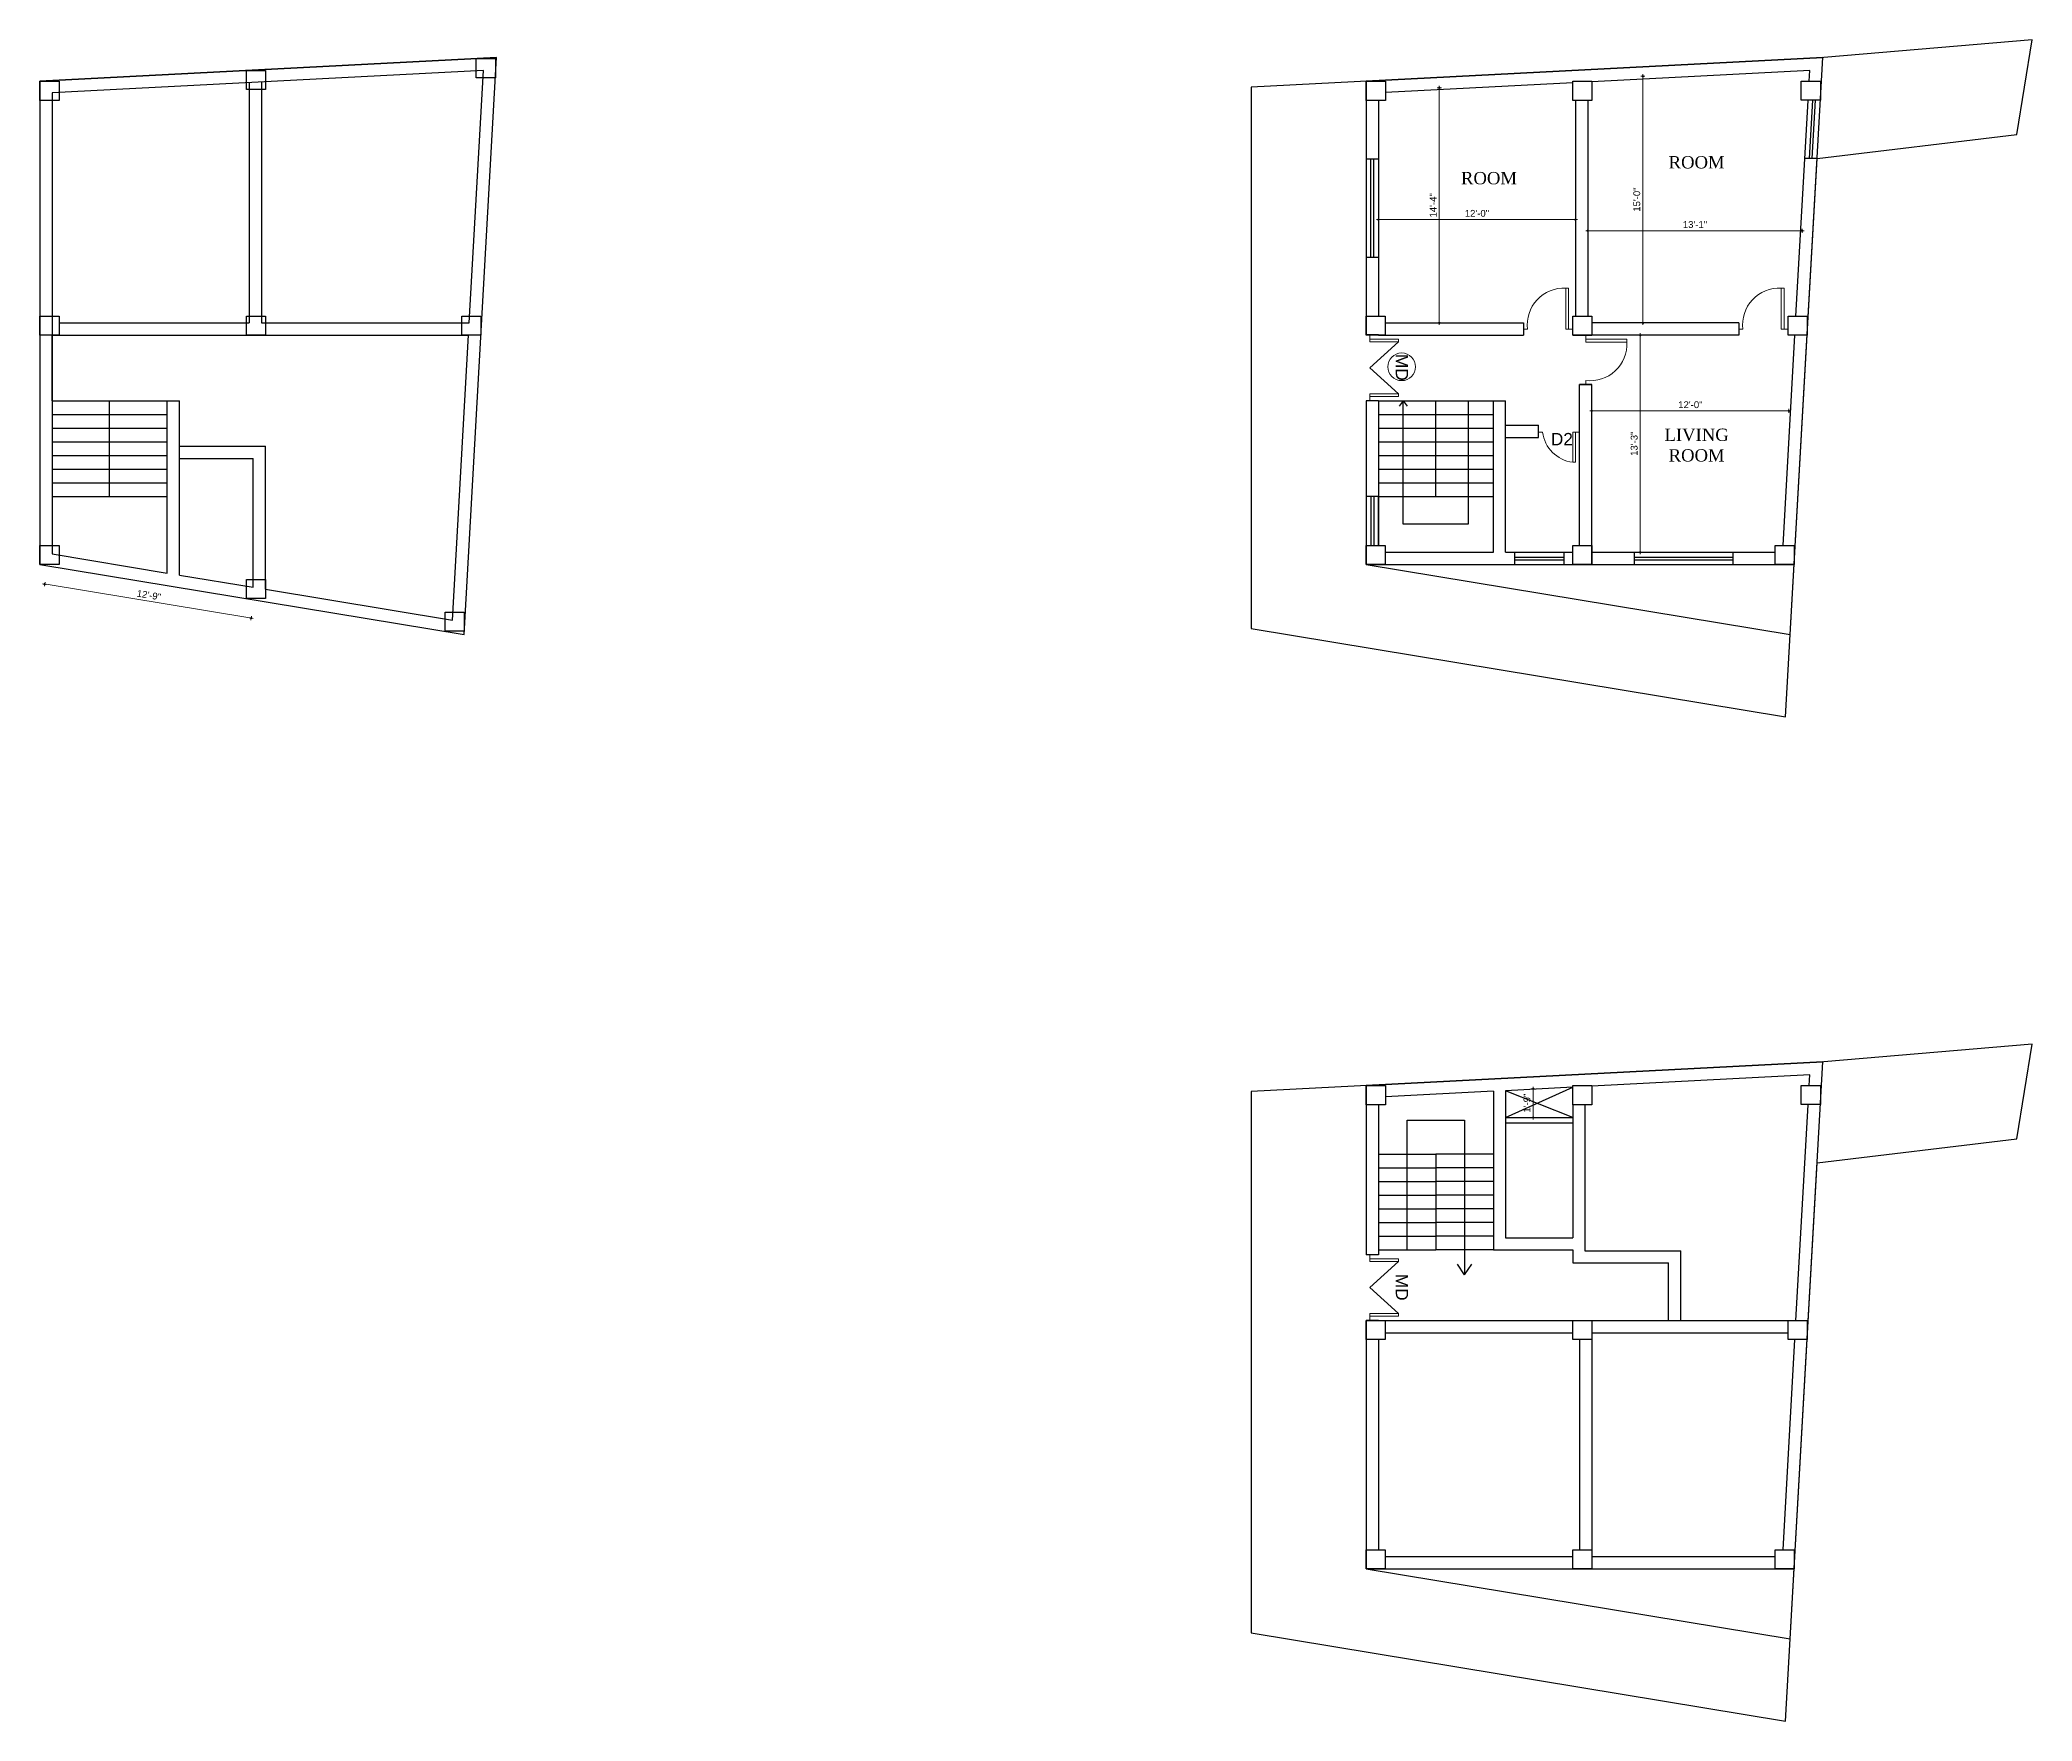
# Model space of a CAD drawing. Header units: inches. Extents: x 21707 to 40312, y -16538 to -7342.
# Drawn here: x 28685 to 30141, y -12748 to -11519 of the extents above; entities that cross this region are included whole.
import ezdxf
from ezdxf.enums import TextEntityAlignment as Align

# ---------------------------------------------------------------- set-up
doc = ezdxf.new("R2010")
doc.units = ezdxf.units.IN
doc.header["$LTSCALE"] = 0.5
doc.header["$MEASUREMENT"] = 0
doc.header["$PDMODE"] = 66
for name, color, linetype, lineweight in [('ELEVATION', 85, 'Continuous', 9), ('hatch', 9, 'Continuous', 0), ('Toilet', 7, 'Continuous', 25)]:
    doc.layers.add(name, color=color, linetype=linetype, lineweight=lineweight)
doc.styles.get("Standard").update_dxf_attribs({"font": 'arial.ttf'})
doc.dimstyles.new('S8', dxfattribs={"dimtxt": 5, "dimasz": 1, "dimexe": 6, "dimexo": 18, "dimgap": 1.9375, "dimtad": 1, "dimdec": 0, "dimzin": 3, "dimdsep": 46, "dimlunit": 4, "dimtxsty": 'Standard', "dimblk": 'dot 2', "dimcen": 12, "dimse1": 1, "dimse2": 1, "dimclrd": 1, "dimclre": 1, "dimclrt": 256, "dimadec": 0, "dimazin": 0, "dimtfac": 0.75, "dimtdec": 0, "dimtix": 1, "dimtmove": 1, "dimatfit": 3, "dimldrblk": 'DOT', "dimfxl": 1, "dimtolj": 1, "dimtzin": 0, "dimlwd": 9, "dimlwe": 9, "dimarcsym": 0})

# ---------------------------------------------------------------- blocks, each defined once
blk = doc.blocks.new('_Dot')
at = {"color": 0, "linetype": 'ByBlock', "lineweight": -2}
blk.add_line((-0.5, 0), (-1, 0), dxfattribs=at)
at = {"color": 0, "linetype": 'ByBlock', "const_width": 0.5}
blk.add_lwpolyline([(-0.25, 0, 1), (0.25, 0, 1)], format="xyb", close=True, dxfattribs=at)
blk = doc.blocks.new('dot1')
at = {"layer": 'hatch'}
h = blk.add_hatch(color=256, dxfattribs=at)
edge = h.paths.add_edge_path()
edge.add_arc((0, 0), 1, 0, 360)
for p, q in [((3, 0), (-3, 0)), ((0, 3), (0, -3))]:
    blk.add_line(p, q, dxfattribs=at)
blk.add_circle((0, 0), 1, dxfattribs=at)
blk = doc.blocks.new('dot 2')
at = {"layer": 'hatch', "xscale": 0.5, "yscale": 0.5, "zscale": 0.5}
blk.add_blockref('dot1', (0, 0), dxfattribs=at)
blk = doc.blocks.new('*D917')
at = {"layer": 'Defpoints', "color": 0, "transparency": 16777216}
for p in [(29899, -11545.4), (29856.6, -11725.8), (29899, -11725.8)]:
    blk.add_point(p, dxfattribs=at)
at = {"layer": 'Toilet', "color": 1, "lineweight": 9, "transparency": 16777216}
blk.add_line((29856.6, -11546.4), (29856.6, -11724.8), dxfattribs=at)
for p, rotation in [((29856.6, -11545.4), 90), ((29856.6, -11725.8), 270)]:
    blk.add_blockref('dot 2', p, dxfattribs=dict(at, rotation=rotation))
at = {"layer": 'Toilet', "transparency": 16777216, "insert": (29852.2, -11635.6), "char_height": 5, "attachment_point": 5, "rotation": 90}
blk.add_mtext('\\A1;15\'-0"', dxfattribs=at)
blk = doc.blocks.new('*D918')
at = {"layer": 'Defpoints', "color": 0, "transparency": 16777216}
for p in [(29816.3, -11642), (29973, -11642), (29973, -11658.4)]:
    blk.add_point(p, dxfattribs=at)
at = {"layer": 'Toilet', "color": 1, "lineweight": 9, "transparency": 16777216}
blk.add_line((29817.3, -11658.4), (29972, -11658.4), dxfattribs=at)
at = {"layer": 'Toilet', "color": 1, "lineweight": 9, "transparency": 16777216, "rotation": 180}
blk.add_blockref('dot 2', (29816.3, -11658.4), dxfattribs=at)
at = {"layer": 'Toilet', "color": 1, "lineweight": 9, "transparency": 16777216}
blk.add_blockref('dot 2', (29973, -11658.4), dxfattribs=at)
at = {"layer": 'Toilet', "transparency": 16777216, "insert": (29894.7, -11653.9), "char_height": 5, "attachment_point": 5}
blk.add_mtext('\\A1;13\'-1"', dxfattribs=at)
blk = doc.blocks.new('*D919')
at = {"layer": 'Defpoints', "color": 0, "transparency": 16777216}
for p in [(29663.3, -11642), (29663.3, -11650.2), (29807.3, -11642)]:
    blk.add_point(p, dxfattribs=at)
at = {"layer": 'Toilet', "color": 1, "lineweight": 9, "transparency": 16777216}
blk.add_line((29806.3, -11650.2), (29664.3, -11650.2), dxfattribs=at)
at = {"layer": 'Toilet', "color": 1, "lineweight": 9, "transparency": 16777216, "rotation": 180}
blk.add_blockref('dot 2', (29663.3, -11650.2), dxfattribs=at)
at = {"layer": 'Toilet', "color": 1, "lineweight": 9, "transparency": 16777216}
blk.add_blockref('dot 2', (29807.3, -11650.2), dxfattribs=at)
at = {"layer": 'Toilet', "transparency": 16777216, "insert": (29735.3, -11645.7), "char_height": 5, "attachment_point": 5}
blk.add_mtext('\\A1;12\'-0"', dxfattribs=at)
blk = doc.blocks.new('*D920')
at = {"layer": 'Defpoints', "color": 0, "transparency": 16777216}
for p in [(29736.9, -11553.8), (29707.8, -11725.8), (29736.9, -11725.8)]:
    blk.add_point(p, dxfattribs=at)
at = {"layer": 'Toilet', "color": 1, "lineweight": 9, "transparency": 16777216}
blk.add_line((29707.8, -11554.8), (29707.8, -11724.8), dxfattribs=at)
for p, rotation in [((29707.8, -11553.8), 90), ((29707.8, -11725.8), 270)]:
    blk.add_blockref('dot 2', p, dxfattribs=dict(at, rotation=rotation))
at = {"layer": 'Toilet', "transparency": 16777216, "insert": (29703.3, -11639.8), "char_height": 5, "attachment_point": 5, "rotation": 90}
blk.add_mtext('\\A1;14\'-4"', dxfattribs=at)
blk = doc.blocks.new('*D939')
at = {"layer": 'Defpoints', "color": 0, "transparency": 16777216}
for p in [(29780.8, -12286), (29776.4, -12306.8), (29780.8, -12306.8)]:
    blk.add_point(p, dxfattribs=at)
at = {"layer": 'Toilet', "color": 1, "lineweight": 9, "transparency": 16777216}
blk.add_line((29776.4, -12287), (29776.4, -12305.8), dxfattribs=at)
for p, rotation in [((29776.4, -12286), 90), ((29776.4, -12306.8), 270)]:
    blk.add_blockref('dot 2', p, dxfattribs=dict(at, rotation=rotation))
at = {"layer": 'Toilet', "transparency": 16777216, "insert": (29771.9, -12296.4), "char_height": 5, "attachment_point": 5, "rotation": 90}
blk.add_mtext('\\A1;1\'-9"', dxfattribs=at)

msp = doc.modelspace()

# ---------------------------------------------------------------- linework, layer by layer
at = {"layer": 'ELEVATION', "color": 146, "ltscale": 0.25, "true_color": 0x105689}
for p, q in [((29802.3, -11700.3), (29800.3, -11700.3)), ((29800.3, -11700.3), (29800.3, -11730.3)), ((29802.3, -11730.3), (29802.3, -11700.3)), ((29959.8, -11700.3), (29957.8, -11700.3)), ((29957.8, -11700.3), (29957.8, -11730.3)), ((29959.8, -11730.3), (29959.8, -11700.3)), ((29657, -11734.6), (29657, -11737.6)), ((29657, -11737.6), (29678, -11737.6)), ((29657, -11739.6), (29657, -11737.6)), ((29678, -11739.6), (29657, -11739.6)), ((29678, -11739.6), (29657, -11758.6)), ((29678, -11737.6), (29678, -11739.6)), ((29772.3, -11730.3), (29769.3, -11730.3)), ((29800.3, -11730.3), (29802.3, -11730.3)), ((29805.3, -11730.3), (29802.3, -11730.3)), ((29814.8, -11734.8), (29814.8, -11737.8)), ((29814.8, -11737.8), (29844.8, -11737.8)), ((29814.8, -11739.8), (29814.8, -11737.8)), ((29844.8, -11737.8), (29844.8, -11739.8)), ((29929.8, -11730.3), (29926.8, -11730.3)), ((29957.8, -11730.3), (29959.8, -11730.3)), ((29962.8, -11730.3), (29959.8, -11730.3)), ((29844.8, -11739.8), (29814.8, -11739.8)), ((29678, -11777.6), (29657, -11758.6)), ((29814.8, -11767.8), (29814.8, -11770.8)), ((29678, -11777.6), (29657, -11777.6)), ((29657, -11777.6), (29657, -11779.6)), ((29657, -11782.6), (29657, -11779.6)), ((29657, -11779.6), (29678, -11779.6)), ((29678, -11777.6), (29678, -11779.6)), ((29783.3, -11805.7), (29780.3, -11805.7)), ((29805.3, -11827.7), (29805.3, -11805.7)), ((29805.3, -11805.7), (29807.3, -11805.7)), ((29810.3, -11805.7), (29807.3, -11805.7)), ((29807.3, -11805.7), (29807.3, -11827.7)), ((29807.3, -11827.7), (29805.3, -11827.7)), ((29657, -12407.3), (29657, -12410.3)), ((29657, -12410.3), (29678, -12410.3)), ((29657, -12412.3), (29657, -12410.3)), ((29678, -12412.3), (29657, -12412.3)), ((29678, -12412.3), (29657, -12431.3)), ((29678, -12410.3), (29678, -12412.3)), ((29678, -12450.3), (29657, -12431.3)), ((29678, -12450.3), (29657, -12450.3)), ((29657, -12450.3), (29657, -12452.3)), ((29657, -12455.3), (29657, -12452.3)), ((29657, -12452.3), (29678, -12452.3)), ((29678, -12450.3), (29678, -12452.3))]:
    msp.add_line(p, q, dxfattribs=at)
at = {"layer": 'ELEVATION'}
msp.add_circle((29680.3, -11757.9), 10.1, dxfattribs=at)
at = {"layer": 'ELEVATION', "color": 146, "ltscale": 0.25, "true_color": 0x105689}
for centre, radius, start, end in [((29798.9, -11727.1), 26.8, 86.8879, 187.062), ((29956.3, -11727.1), 26.8, 86.8879, 187.062), ((29818.1, -11741.3), 26.8, 262.938, 3.1121), ((29808.5, -11802.5), 25.4, 187.2043, 262.7957)]:
    msp.add_arc(centre, radius, start, end, dxfattribs=at)
at = {"layer": 'Toilet'}
for p, q in [((28684.7, -11549.1), (29018.6, -11531.7)), ((28994.8, -11953.6), (29018.6, -11531.7)), ((29654.3, -11549.1), (29988.2, -11531.7)), ((29964.4, -11953.6), (29988.2, -11531.7)), ((28684.7, -11549.1), (28684.7, -11902.5)), ((29009, -11541.2), (28693.7, -11557.6)), ((28837.7, -11550.1), (28837.7, -11725.8)), ((28846.7, -11550.1), (28846.7, -11725.8)), ((28998.6, -11725.8), (29009, -11541.2)), ((29654.3, -11549.1), (29654.3, -11734.8)), ((29805.3, -11550.2), (29668.4, -11557.3)), ((29978.7, -11541.2), (29819.3, -11549.5)), ((29978.2, -11549.1), (29978.7, -11541.2)), ((28693.7, -11557.6), (28693.7, -11894.8)), ((29663.3, -11563.1), (29663.3, -11720.8)), ((29807.3, -11563.1), (29807.3, -11720.8)), ((29816.3, -11563.1), (29816.3, -11720.8)), ((29968.5, -11720.8), (29977.4, -11563.1)), ((29978.5, -11605.5), (29980.9, -11563)), ((29980.5, -11605.5), (29982.9, -11563)), ((29663.3, -11606), (29654.3, -11606)), ((29657.8, -11678), (29657.8, -11606)), ((29659.8, -11678), (29659.8, -11606)), ((29984.1, -11605.5), (29975, -11605.5)), ((29663.3, -11678), (29654.3, -11678)), ((28693.7, -11782.8), (28693.7, -11734.8)), ((28693.7, -11734.8), (28998.1, -11734.8)), ((28698.7, -11725.8), (28837.7, -11725.8)), ((28846.7, -11725.8), (28998.6, -11725.8)), ((28986.4, -11943.1), (28998.1, -11734.8)), ((29663.3, -11734.6), (29654.3, -11734.6)), ((29663.3, -11734.8), (29769.3, -11734.8)), ((29668.3, -11725.8), (29769.3, -11725.8)), ((29769.3, -11725.8), (29769.3, -11734.8)), ((29769.3, -11725.8), (29769.3, -11734.8)), ((29769.3, -11725.8), (29769.3, -11734.8)), ((29805.3, -11734.8), (29819.3, -11734.8)), ((29926.8, -11734.8), (29814.3, -11734.8)), ((29926.8, -11725.8), (29819.3, -11725.8)), ((29926.8, -11725.8), (29926.8, -11734.8)), ((29926.8, -11725.8), (29926.8, -11734.8)), ((29959.1, -11888.5), (29967.8, -11734.8)), ((28693.7, -11782.8), (28777.7, -11782.8)), ((28735.7, -11852.8), (28735.7, -11782.8)), ((28777.7, -11908.7), (28777.7, -11782.8)), ((28777.7, -11782.8), (28786.7, -11782.8)), ((28786.7, -11910.2), (28786.7, -11782.8)), ((29654.3, -11782.8), (29654.3, -11902.5)), ((29663.3, -11782.8), (29654.3, -11782.8)), ((29663.3, -11782.8), (29654.3, -11782.8)), ((29663.3, -11782.8), (29663.3, -11888.5)), ((29663.3, -11782.8), (29747.3, -11782.8)), ((29681.4, -11782.8), (29678.4, -11786.6)), ((29681.4, -11872.9), (29681.4, -11782.8)), ((29681.4, -11782.8), (29684.3, -11786.6)), ((29705.3, -11852.8), (29705.3, -11782.8)), ((29728.8, -11782.8), (29728.8, -11872.9)), ((29747.3, -11893.5), (29747.3, -11782.8)), ((29747.3, -11782.8), (29756.3, -11782.8)), ((29756.3, -11893.5), (29756.3, -11782.8)), ((29810.3, -11888.5), (29810.3, -11770.8)), ((29810.3, -11770.8), (29819.3, -11770.8)), ((29819.3, -11770.8), (29810.3, -11770.8)), ((29819.3, -11770.8), (29810.3, -11770.8)), ((29819.3, -11770.8), (29810.3, -11770.8)), ((29819.3, -11902.5), (29819.3, -11770.8)), ((28693.7, -11792.8), (28777.7, -11792.8)), ((29663.3, -11792.8), (29747.3, -11792.8)), ((28693.7, -11802.8), (28777.7, -11802.8)), ((29663.3, -11802.8), (29747.3, -11802.8)), ((29756.3, -11800.5), (29780.3, -11800.5)), ((29756.3, -11809.5), (29780.3, -11809.5)), ((29780.3, -11809.5), (29780.3, -11800.5)), ((28693.7, -11812.8), (28777.7, -11812.8)), ((28693.7, -11822.8), (28777.7, -11822.8)), ((28786.7, -11816), (28849.7, -11816)), ((28786.7, -11825), (28840.7, -11825)), ((28840.7, -11919.1), (28840.7, -11825)), ((28849.7, -11920.6), (28849.7, -11816)), ((29663.3, -11812.8), (29747.3, -11812.8)), ((29663.3, -11822.8), (29747.3, -11822.8)), ((28693.7, -11832.8), (28777.7, -11832.8)), ((29663.3, -11832.8), (29747.3, -11832.8)), ((28693.7, -11842.8), (28777.7, -11842.8)), ((28693.7, -11852.8), (28777.7, -11852.8)), ((29663.3, -11852.8), (29654.3, -11852.8)), ((29657.8, -11852.8), (29657.8, -11888.5)), ((29659.8, -11852.8), (29659.8, -11888.5)), ((29663.3, -11842.8), (29747.3, -11842.8)), ((29663.3, -11852.8), (29747.3, -11852.8)), ((29663.3, -11888.5), (29663.3, -11852.8)), ((29728.8, -11872.9), (29681.4, -11872.9)), ((28693.7, -11894.8), (28777.7, -11908.7)), ((29668.3, -11893.5), (29747.3, -11893.5)), ((29756.3, -11893.5), (29805.3, -11893.5)), ((29762.8, -11893.5), (29762.8, -11902.5)), ((29762.8, -11897), (29798.8, -11897)), ((29762.8, -11899), (29798.8, -11899)), ((29798.8, -11893.5), (29798.8, -11902.5)), ((29819.3, -11893.5), (29953.3, -11893.5)), ((29850.3, -11893.5), (29850.3, -11902.5)), ((29850.3, -11897), (29922.3, -11897)), ((29850.3, -11899), (29922.3, -11899)), ((29922.3, -11893.5), (29922.3, -11902.5)), ((28684.7, -11902.5), (28994.8, -11953.6)), ((29654.3, -11902.5), (29964.4, -11953.6)), ((29654.3, -11902.5), (29967.3, -11902.5)), ((28849.7, -11920.6), (28986.4, -11943.1)), ((29654.3, -12283.6), (29988.2, -12266.2)), ((29978.7, -12275.7), (29819.3, -12284)), ((29964.4, -12688.1), (29988.2, -12266.2)), ((29978.2, -12283.6), (29978.7, -12275.7)), ((29654.3, -12283.6), (29654.3, -12407.3)), ((29747.3, -12287.7), (29668.4, -12291.8)), ((29747.3, -12287.7), (29747.3, -12403.8)), ((29805.3, -12284.7), (29756.3, -12287.3)), ((29756.3, -12306.8), (29805.3, -12284.7)), ((29756.3, -12287.3), (29756.3, -12394.8)), ((29756.3, -12287.3), (29756.3, -12394.8)), ((29805.3, -12306.8), (29756.3, -12287.3)), ((29663.3, -12297.6), (29663.3, -12407.3)), ((29756.3, -12306.8), (29805.3, -12306.8)), ((29805.3, -12297.6), (29805.3, -12394.8)), ((29814.3, -12297.6), (29814.3, -12404.3)), ((29968.5, -12455.3), (29977.4, -12297.6)), ((29684.3, -12403.8), (29684.3, -12308.8)), ((29684.3, -12308.8), (29726.3, -12308.8)), ((29726.3, -12308.8), (29726.3, -12421.9)), ((29756.3, -12310.8), (29805.3, -12310.8)), ((29663.3, -12333.8), (29705.3, -12333.8)), ((29663.3, -12333.8), (29705.3, -12333.8)), ((29705.3, -12333.8), (29705.3, -12403.8)), ((29747.3, -12333.8), (29705.3, -12333.8)), ((29747.3, -12333.8), (29705.3, -12333.8)), ((29663.3, -12343.8), (29705.3, -12343.8)), ((29663.3, -12343.8), (29705.3, -12343.8)), ((29747.3, -12343.8), (29705.3, -12343.8)), ((29747.3, -12343.8), (29705.3, -12343.8)), ((29663.3, -12353.8), (29705.3, -12353.8)), ((29663.3, -12353.8), (29705.3, -12353.8)), ((29663.3, -12363.8), (29705.3, -12363.8)), ((29663.3, -12363.8), (29705.3, -12363.8)), ((29747.3, -12353.8), (29705.3, -12353.8)), ((29747.3, -12353.8), (29705.3, -12353.8)), ((29747.3, -12363.8), (29705.3, -12363.8)), ((29747.3, -12363.8), (29705.3, -12363.8)), ((29663.3, -12373.8), (29705.3, -12373.8)), ((29663.3, -12373.8), (29705.3, -12373.8)), ((29747.3, -12373.8), (29705.3, -12373.8)), ((29747.3, -12373.8), (29705.3, -12373.8)), ((29663.3, -12383.8), (29705.3, -12383.8)), ((29663.3, -12383.8), (29705.3, -12383.8)), ((29663.3, -12393.8), (29705.3, -12393.8)), ((29663.3, -12393.8), (29705.3, -12393.8)), ((29747.3, -12383.8), (29705.3, -12383.8)), ((29747.3, -12383.8), (29705.3, -12383.8)), ((29747.3, -12393.8), (29705.3, -12393.8)), ((29747.3, -12393.8), (29705.3, -12393.8)), ((29756.3, -12394.8), (29805.3, -12394.8)), ((29663.3, -12407.3), (29654.3, -12407.3)), ((29663.3, -12403.8), (29705.3, -12403.8)), ((29663.3, -12403.8), (29705.3, -12403.8)), ((29747.3, -12403.8), (29705.3, -12403.8)), ((29747.3, -12403.8), (29705.3, -12403.8)), ((29747.3, -12403.8), (29756.3, -12403.8)), ((29756.3, -12403.8), (29805.3, -12403.8)), ((29756.3, -12403.8), (29756.3, -12403.8)), ((29805.3, -12403.8), (29805.3, -12413.3)), ((29814.3, -12404.3), (29884.4, -12404.3)), ((29884.4, -12455.3), (29884.4, -12404.3)), ((29726.3, -12421.9), (29721.2, -12414.1)), ((29726.3, -12421.9), (29731.5, -12414.1)), ((29805.3, -12413.3), (29875.4, -12413.3)), ((29875.4, -12455.3), (29875.4, -12413.3)), ((29663.3, -12455.3), (29654.3, -12455.3)), ((29663.3, -12455.3), (29654.3, -12455.3)), ((29654.3, -12455.3), (29654.3, -12469.3)), ((29668.3, -12455.3), (29805.3, -12455.3)), ((29668.3, -12464.3), (29805.3, -12464.3)), ((29819.3, -12455.3), (29962.8, -12455.3)), ((29819.3, -12464.3), (29962.8, -12464.3)), ((29663.3, -12469.3), (29663.3, -12623)), ((29810.3, -12469.3), (29810.3, -12623)), ((29819.3, -12469.3), (29819.3, -12623)), ((29959.1, -12623), (29967.8, -12469.3)), ((29668.3, -12628), (29805.3, -12628)), ((29819.3, -12628), (29953.3, -12628)), ((29654.3, -12637), (29964.4, -12688.1)), ((29654.3, -12637), (29967.3, -12637))]:
    msp.add_line(p, q, dxfattribs=at)
for points in [[(29984.1, -11605.5), (30130, -11587.9), (30141.2, -11518.8), (29988.8, -11531.7), (29570.3, -11553.4), (29570.3, -11949.4), (29961, -12013.9)], [(29018.6, -11531.7), (28684.7, -11549.1), (28684.7, -11902.5), (28994.8, -11953.6)], [(29003.7, -11532.5), (29017.7, -11532.5), (29017.7, -11546.5), (29003.7, -11546.5)], [(28684.7, -11549.1), (28698.7, -11549.1), (28698.7, -11563.1), (28684.7, -11563.1)], [(28835.7, -11541.2), (28849.7, -11541.2), (28849.7, -11555.2), (28835.7, -11555.2)], [(29654.4, -11549.1), (29668.4, -11549.1), (29668.4, -11563.1), (29654.4, -11563.1)], [(29805.3, -11549.1), (29819.3, -11549.1), (29819.3, -11563.1), (29805.3, -11563.1)], [(29972.4, -11549), (29986.4, -11549), (29986.4, -11563), (29972.4, -11563)], [(28684.7, -11720.8), (28698.7, -11720.8), (28698.7, -11734.8), (28684.7, -11734.8)], [(28835.7, -11720.8), (28849.7, -11720.8), (28849.7, -11734.8), (28835.7, -11734.8)], [(28993.1, -11720.8), (29007.1, -11720.8), (29007.1, -11734.8), (28993.1, -11734.8)], [(29654.3, -11720.8), (29668.3, -11720.8), (29668.3, -11734.8), (29654.3, -11734.8)], [(29805.3, -11720.8), (29819.3, -11720.8), (29819.3, -11734.8), (29805.3, -11734.8)], [(29962.8, -11720.8), (29976.8, -11720.8), (29976.8, -11734.8), (29962.8, -11734.8)], [(28684.7, -11888.5), (28698.7, -11888.5), (28698.7, -11902.5), (28684.7, -11902.5)], [(29654.3, -11888.5), (29668.3, -11888.5), (29668.3, -11902.5), (29654.3, -11902.5)], [(29805.3, -11888.5), (29819.3, -11888.5), (29819.3, -11902.5), (29805.3, -11902.5)], [(29953.3, -11888.5), (29967.3, -11888.5), (29967.3, -11902.5), (29953.3, -11902.5)], [(28835.7, -11913.4), (28849.7, -11913.4), (28849.7, -11927.4), (28835.7, -11927.4)], [(28980.9, -11937.3), (28994.9, -11937.3), (28994.9, -11951.3), (28980.9, -11951.3)], [(29984.1, -12340), (30130, -12322.4), (30141.2, -12253.3), (29988.8, -12266.2), (29570.3, -12287.9), (29570.3, -12683.9), (29961, -12748.4)], [(29654.4, -12283.6), (29668.4, -12283.6), (29668.4, -12297.6), (29654.4, -12297.6)], [(29805.3, -12283.6), (29819.3, -12283.6), (29819.3, -12297.6), (29805.3, -12297.6)], [(29972.4, -12283.5), (29986.4, -12283.5), (29986.4, -12297.5), (29972.4, -12297.5)], [(29654.3, -12455.3), (29668.3, -12455.3), (29668.3, -12469.3), (29654.3, -12469.3)], [(29805.3, -12455.3), (29819.3, -12455.3), (29819.3, -12469.3), (29805.3, -12469.3)], [(29962.8, -12455.3), (29976.8, -12455.3), (29976.8, -12469.3), (29962.8, -12469.3)], [(29654.3, -12623), (29668.3, -12623), (29668.3, -12637), (29654.3, -12637)], [(29805.3, -12623), (29819.3, -12623), (29819.3, -12637), (29805.3, -12637)], [(29953.3, -12623), (29967.3, -12623), (29967.3, -12637), (29953.3, -12637)]]:
    msp.add_lwpolyline(points, close=True, dxfattribs=at)
for points in [[(29654.3, -11782.8), (29654.3, -11902.5), (29964.4, -11953.6), (29988.2, -11531.7), (29654.3, -11549.1), (29654.3, -11734.8)], [(28786.7, -11910.2), (28840.7, -11919.1)], [(29654.3, -12455.3), (29654.3, -12637), (29964.4, -12688.1), (29988.2, -12266.2), (29654.3, -12283.6)], [(29654.3, -12283.6), (29654.3, -12407.3)]]:
    msp.add_lwpolyline(points, dxfattribs=at)

# ---------------------------------------------------------------- texts
for p in [(29680.5, -11758.3), (29680.5, -12431)]:
    msp.add_text('MD', height=9.03, rotation=270).set_placement(p, align=Align.MIDDLE_CENTER)
msp.add_text('D2', height=9.03).set_placement((29797.4, -11810.8), align=Align.MIDDLE_CENTER)
at = {"char_height": 9.03, "width": 83.276, "attachment_point": 2}
for s, insert in [('{\\fTimes New Roman|b0|i0|c0|p18;ROOM}', (29895.9, -11603.8)), ('{\\fTimes New Roman|b0|i0|c0|p18;ROOM}', (29744.1, -11615.4)), ('{\\fTimes New Roman|b0|i0|c0|p18;LIVING ROOM}', (29895.9, -11803.1))]:
    msp.add_mtext(s, dxfattribs=dict(at, insert=insert))

# ---------------------------------------------------------------- dimensions: what is measured, and where the dimension line sits
at = {"layer": 'Toilet'}
for base, p1, p2, picture, middle in [((29856.6, -11725.8), (29899, -11545.4), (29899, -11725.8), '*D917', (29852.2, -11635.6)), ((29707.8, -11725.8), (29736.9, -11553.8), (29736.9, -11725.8), '*D920', (29703.3, -11639.8)), ((29776.4, -12306.8), (29780.8, -12286), (29780.8, -12306.8), '*D939', (29771.9, -12296.4))]:
    dim = msp.add_linear_dim(base=base, p1=p1, p2=p2, angle=90, dimstyle='S8', override={"dimfxl": 2, "dimfxlon": 1, "dimarcsym": 1}, dxfattribs=at)
    dim.commit()
    dim.dimension.update_dxf_attribs({"geometry": picture, "text_midpoint": middle})
for base, p1, p2, picture, middle in [((29663.3, -11650.2), (29807.3, -11642), (29663.3, -11642), '*D919', (29735.3, -11645.7)), ((29973, -11658.4), (29816.3, -11642), (29973, -11642), '*D918', (29894.7, -11653.9))]:
    dim = msp.add_linear_dim(base=base, p1=p1, p2=p2, dimstyle='S8', override={"dimfxl": 2, "dimfxlon": 1, "dimarcsym": 1}, dxfattribs=at)
    dim.commit()
    dim.dimension.update_dxf_attribs({"geometry": picture, "text_midpoint": middle})
msp.add_linear_dim(base=(29854.7, -11734.8), p1=(29886.3, -11893.5), p2=(29886.3, -11734.8), angle=90, dimstyle='S8', override={"dimfxl": 2, "dimfxlon": 1, "dimarcsym": 1}, dxfattribs=at).render()
msp.add_linear_dim(base=(29963.4, -11790.1), p1=(29819.3, -11836.7), p2=(29963.4, -11811.7), dimstyle='S8', override={"dimfxl": 2, "dimfxlon": 1, "dimarcsym": 1}, dxfattribs=at).render()
msp.add_aligned_dim(p1=(28691.7, -11895.5), p2=(28842.7, -11920.4), distance=-21.6, dimstyle='S8', override={"dimfxl": 2, "dimfxlon": 1, "dimarcsym": 1}, dxfattribs=at).render()

doc.saveas('drawing.dxf')
